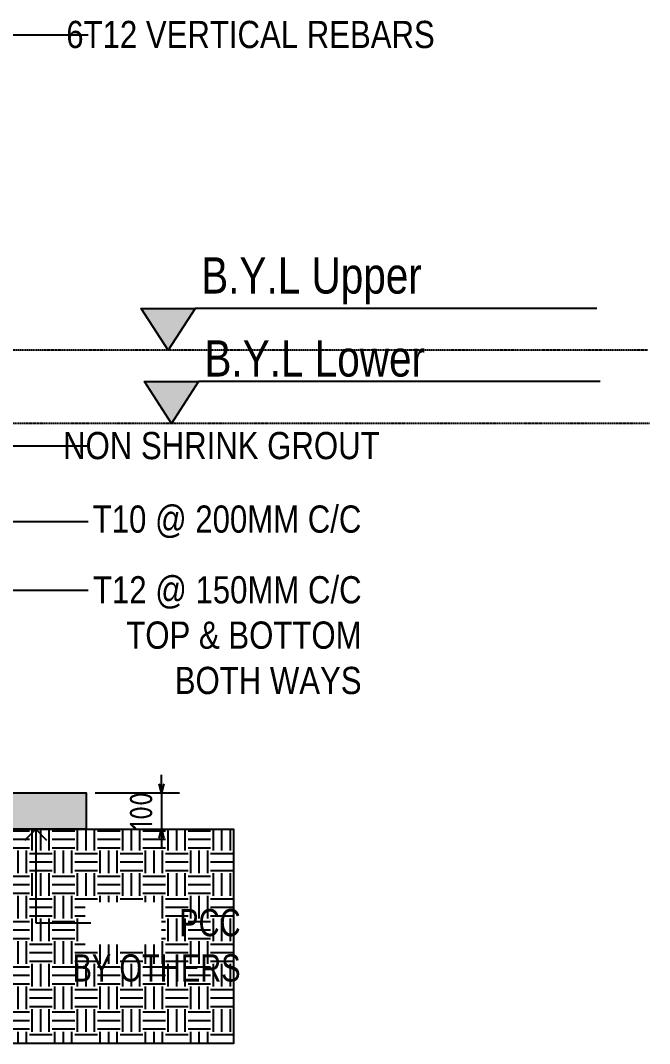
# Model space of a CAD drawing. Header units: centimetres. Extents: x -6122352 to 4157695, y -1694241 to 1947892.
# Drawn here: x 3022614 to 3024350, y -658341 to -655519 of the extents above; entities that cross this region are included whole.
import ezdxf
from ezdxf import colors
from ezdxf.entities.mleader import LeaderData, LeaderLine
from ezdxf.enums import TextEntityAlignment as Align
from ezdxf.math import Vec2, Vec3

# ---------------------------------------------------------------- set-up
doc = ezdxf.new("R2010")
doc.units = ezdxf.units.CM
doc.header["$MEASUREMENT"] = 0
doc.header["$PDMODE"] = 66
doc.header["$PDSIZE"] = 100
doc.linetypes.add('HIDDEN', pattern=[0.375, 0.25, -0.125])
for name, color, linetype in [('00-MI-DIM', 7, 'Continuous'), ('JML-Dimension', 1, 'Continuous'), ('SECTION', 130, 'Continuous')]:
    doc.layers.add(name, color=color, linetype=linetype)
doc.styles.add('JWC 2.5MM', font='GOTHIC.TTF', dxfattribs={"width": 0.8, "height": 2.5})
doc.styles.add('JWC BHQ 3.00', font='swissc.ttf', dxfattribs={"height": 3})
doc.styles.add('Schueco-BEMSTIL', font='isocpeur.ttf', dxfattribs={"width": 0.9})
doc.styles.add('txt-Pisa-std', font='arial.ttf', dxfattribs={"width": 0.8})
doc.dimstyles.new('MI- JWC-TXT-2.5 MM', dxfattribs={"dimscale": 1.5, "dimtxt": 2.5, "dimasz": 1, "dimexe": 2, "dimexo": 1, "dimgap": 1, "dimtad": 1, "dimdec": 0, "dimdsep": 46, "dimtxsty": 'Schueco-BEMSTIL', "dimblk": 'OPEN30', "dimcen": 0, "dimdle": 2, "dimclrd": 140, "dimclre": 8, "dimclrt": 40, "dimadec": 0, "dimazin": 2, "dimtfac": 1, "dimtdec": 0, "dimtix": 1, "dimtmove": 2, "dimatfit": 3, "dimldrblk": 'OPEN', "dimfxl": 2, "dimlwd": -1, "dimlwe": -1, "dimarcsym": 0})

# ---------------------------------------------------------------- blocks, each defined once
blk = doc.blocks.new('*U127')
at = {"layer": 'JML-Dimension'}
h = blk.add_hatch(color=10, dxfattribs=at)
h.dxf.hatch_style = 1
h.paths.add_polyline_path([(0, 0), (-1.536, 2.37), (1.536, 2.37)])
blk.add_line((24.329, 2.37), (1.536, 2.37), dxfattribs=at)
blk.add_lwpolyline([(0, 0), (-1.536, 2.37), (1.536, 2.37), (0, 0)], dxfattribs=at)
at = {"color": 5, "style": 'txt-Pisa-std', "width": 0.8}
blk.add_attdef('+0.0', text='', height=2.5, dxfattribs=at).set_placement((1.871, 2.37), align=Align.BOTTOM_LEFT)
blk = doc.blocks.new('*U128')
at = {"layer": 'JML-Dimension'}
h = blk.add_hatch(color=10, dxfattribs=at)
h.dxf.hatch_style = 1
h.paths.add_polyline_path([(0, 0), (-1.536, 2.37), (1.536, 2.37)])
blk.add_line((24.329, 2.37), (1.536, 2.37), dxfattribs=at)
blk.add_lwpolyline([(0, 0), (-1.536, 2.37), (1.536, 2.37), (0, 0)], dxfattribs=at)
at = {"color": 5, "style": 'txt-Pisa-std', "width": 0.8}
blk.add_attdef('+0.0', text='', height=2.5, dxfattribs=at).set_placement((1.871, 2.37), align=Align.BOTTOM_LEFT)
blk = doc.blocks.new('_Open90')
at = {"color": 0, "linetype": 'ByBlock', "lineweight": -2}
for p, q in [((-0.5, 0.5), (0, 0)), ((0, 0), (-1, 0)), ((0, 0), (-0.5, -0.5))]:
    blk.add_line(p, q, dxfattribs=at)
blk = doc.blocks.new('_Open30')
at = {"color": 0, "linetype": 'ByBlock', "lineweight": -2}
for p, q in [((-1, 0.27), (0, 0)), ((0, 0), (-1, -0.27)), ((0, 0), (-1, 0))]:
    blk.add_line(p, q, dxfattribs=at)
blk = doc.blocks.new('*D1497')
at = {"layer": '00-MI-DIM', "color": 140}
for p, q in [((3023003.2, -657624.4), (3023003.2, -657599.4)), ((3023003.2, -657649.4), (3023003.2, -657749.4)), ((3023003.2, -657774.4), (3023003.2, -657799.4))]:
    blk.add_line(p, q, dxfattribs=at)
at = {"layer": '00-MI-DIM', "color": 8}
for p, q in [((3022820.5, -657649.4), (3023053.2, -657649.4)), ((3022820.5, -657749.4), (3023053.2, -657749.4))]:
    blk.add_line(p, q, dxfattribs=at)
at = {"layer": 'Defpoints', "color": 0}
for p in [(3022795.5, -657649.4), (3022795.5, -657749.4), (3023003.2, -657749.4)]:
    blk.add_point(p, dxfattribs=at)
at = {"layer": '00-MI-DIM', "color": 140, "xscale": 25, "yscale": 25, "zscale": 25}
for p, rotation in [((3023003.2, -657649.4), 270), ((3023003.2, -657749.4), 90)]:
    blk.add_blockref('_Open30', p, dxfattribs=dict(at, rotation=rotation))
at = {"layer": '00-MI-DIM', "color": 40, "insert": (3022946.9, -657699.4), "char_height": 62.5, "attachment_point": 5, "rotation": 90, "style": 'Schueco-BEMSTIL'}
blk.add_mtext('100', dxfattribs=at)
blk = doc.blocks.new('_Open')
at = {"color": 0, "linetype": 'ByBlock', "lineweight": -2}
for p, q in [((-1, 0.2), (0, 0)), ((-1, -0.2), (0, 0)), ((0, 0), (-1, 0))]:
    blk.add_line(p, q, dxfattribs=at)

msp = doc.modelspace()

# ---------------------------------------------------------------- hatches: boundary and pattern name
at = {"layer": 'SECTION', "ltscale": 20, "transparency": 33554658}
h = msp.add_hatch(dxfattribs=at)
h.set_pattern_fill('EARTH', color=8, scale=250)
h.set_pattern_definition([(0, (-6570986.115, -3484612.95), (62.5, 62.5), [62.5, -62.5]), (0, (-6570986.115, -3484589.51), (62.5, 62.5), [62.5, -62.5]), (0, (-6570986.115, -3484566.075), (62.5, 62.5), [62.5, -62.5]), (90, (-6570978.3, -3484558.26), (-62.5, 62.5), [62.5, -62.5]), (90, (-6570954.865, -3484558.26), (-62.5, 62.5), [62.5, -62.5]), (90, (-6570931.43, -3484558.26), (-62.5, 62.5), [62.5, -62.5])])
h.paths.add_polyline_path([(3023201.54805, -658340.50624), (3023201.54805, -657749.36353), (3022656.14825, -657749.36353), (3022656.14825, -657809.36353), (3022656.14825, -658007.89687), (3022792.73452, -658007.89687), (3022792.73452, -657950.70363), (3023003.50441, -657950.70363), (3023003.50441, -658066.97658), (3022792.73452, -658066.97658), (3022792.73452, -658007.89687), (3022656.14825, -658007.89687), (3022656.14825, -657809.36353), (3022656.14825, -657749.36353), (3020573.0077, -657749.36353), (3020573.0077, -658340.50624)])
h.paths.add_polyline_path([(3021682.16184, -657931.83623), (3021895.16184, -657931.83623), (3021895.16184, -657751.83623), (3021682.16184, -657751.83623)], flags=9)
h.paths.add_polyline_path([(3023021.94739, -657782.23853), (3023021.94739, -657616.48853), (3022841.94739, -657616.48853), (3022841.94739, -657782.23853)], flags=9)
at = {"layer": 'SECTION'}
h = msp.add_hatch(dxfattribs=at)
h.set_pattern_fill('AR-CONC', color=8, scale=5)
h.set_pattern_definition([(50, (-6570986.115, -3484612.95), (35.86300913, -3.13760675), [3.75, -41.25]), (355, (-6570986.115, -3484612.95), (-6.93756668, 37.60960669), [3, -33]), (100.45144446, (-6570983.126, -3484613.212), (28.92544234, 34.47199955), [3.1870096, -35.0571056]), (46.1842, (-6570986.115, -3484602.95), (53.36206653, -8.27596404), [5.625, -61.875]), (96.6356355, (-6570981.67, -3484603.64), (46.73309728, 48.70593004), [4.7805171, -52.585688]), (351.184164, (-6570986.115, -3484602.95), (46.73309725, 48.70593), [4.5, -49.50000005]), (21, (-6570981.115, -3484605.45), (29.84535261, -20.13094453), [3.75, -41.25]), (326, (-6570981.115, -3484605.45), (12.1657666, 36.25750225), [3, -33]), (71.45144474, (-6570978.628, -3484607.128), (42.01111884, 16.12655764), [3.1870095, -35.0571056]), (37.5, (-6570986.115, -3484612.95), (0.607992766, 16.644692692), [0, -32.6, 0, -33.5, 0, -33.125]), (7.5, (-6570986.115, -3484612.95), (13.153476872, 19.720585594), [0, -19.1, 0, -31.85, 0, -12.625]), (327.5, (-6570997.265, -3484612.95), (26.691121809, -1.127743587), [0, -12.5, 0, -39, 0, -51.75]), (317.5, (-6571002.265, -3484612.95), (29.159308467, 5.005249117), [0, -16.25, 0, -25.9, 0, -36.75])])
h.paths.add_polyline_path([(3020876.22416, -657649.36353), (3020876.22416, -657749.36353), (3022795.50378, -657749.36353), (3022795.50378, -657649.36353)])
h.paths.add_polyline_path([(3021699.91184, -657819.43392), (3021877.41184, -657819.43392), (3021877.41184, -657669.43392), (3021699.91184, -657669.43392)], flags=9)

# ---------------------------------------------------------------- linework, layer by layer
at = {"layer": 'SECTION', "color": 0, "linetype": 'HIDDEN', "ltscale": 3}
for points in [[(3024344.42919, -656427.97033), (3009628.94185, -656427.97033)], [(3024349.88931, -656629.90123), (3009637.78806, -656629.90123)]]:
    msp.add_lwpolyline(points, dxfattribs=at)
at = {"layer": 'SECTION', "color": 0}
msp.add_lwpolyline([(3020876.22416, -657649.36353), (3022795.50378, -657649.36353), (3022795.50378, -657749.36353), (3020876.22416, -657749.36353)], close=True, dxfattribs=at)
at = {"layer": 'SECTION', "color": 0, "ltscale": 20}
msp.add_lwpolyline([(3020573.0077, -657749.36353), (3023201.54805, -657749.36353), (3023201.54805, -658340.50624), (3020573.0077, -658340.50624)], close=True, dxfattribs=at)

# ---------------------------------------------------------------- block references
at = {"layer": 'SECTION', "color": 6}
ref = msp.add_blockref('*U127', (3023021.95145, -656427.97033), dxfattribs=dict(at, xscale=48.60939267054728, yscale=48.60939267054728, zscale=48.60939267054728))
ref.add_attrib('+0.0', 'B.Y.L Upper', (3023112.87962, -656271.96401), dxfattribs={"layer": 'JML-Dimension', "color": 5, "height": 100, "style": 'txt-Pisa-std', "width": 0.8})
ref = msp.add_blockref('*U128', (3023030.79766, -656629.90123), dxfattribs=dict(at, xscale=48.60939267054728, yscale=48.60939267054728, zscale=48.60939267054728))
ref.add_attrib('+0.0', 'B.Y.L Lower', dxfattribs={"layer": 'JML-Dimension', "color": 5, "height": 100, "style": 'txt-Pisa-std', "width": 0.8}).set_placement((3023121.72583, -656400.86127), align=Align.TOP_LEFT)

# ---------------------------------------------------------------- dimensions: what is measured, and where the dimension line sits
at = {"layer": '00-MI-DIM', "color": 3}
dim = msp.add_linear_dim(base=(3023003.1974, -657749.36353), p1=(3022795.50378, -657649.36353), p2=(3022795.50378, -657749.36353), angle=90, dimstyle='MI- JWC-TXT-2.5 MM', dxfattribs=at)
dim.commit()
dim.dimension.update_dxf_attribs({"geometry": '*D1497', "text_midpoint": (3022946.9474, -657699.36353)})

# ---------------------------------------------------------------- leaders
at = {"color": 0, "ltscale": 20}
ml = msp.add_multileader_mtext('Standard', dxfattribs=at)
ml.set_content('6T12 VERTICAL REBARS', style='JWC BHQ 3.00')
ml.set_leader_properties()
ml.set_arrow_properties(name='OPEN90')
ml.build(insert=Vec2(0, 0))
ml.multileader.update_dxf_attribs({"text_right_attachment_type": 6, "dogleg_length": 15.44115, "arrow_head_size": 60, "scale": 30})
ctx = ml.context
ctx.base_point, ctx.scale, ctx.char_height, ctx.arrow_head_size, ctx.landing_gap_size, ctx.plane_origin = Vec3(3022800.85436, -655558.24195), 30, 75, 60, 2.7, Vec3(3021860.1534, -655835.2301)
ctx.right_attachment, ctx.text_align_type = 6, 2
notes = []
notes.append((ctx, [(0, (1, 1, 0), (3022337.61989, -655558.24195), (1, 0), 463.23448, [(0, [(3021812.49814, -655835.2301)], 0, [])])]))
ctx.mtext.insert, ctx.mtext.alignment, ctx.mtext.flow_direction = Vec3(3023757.2719, -655519.84098), 3, 5
ml = msp.add_multileader_mtext('Standard', dxfattribs=at)
ml.set_content('NON SHRINK GROUT', style='JWC BHQ 3.00')
ml.set_leader_properties()
ml.set_arrow_properties(name='OPEN90')
ml.build(insert=Vec2(0, 0))
ml.multileader.update_dxf_attribs({"text_right_attachment_type": 6, "dogleg_length": 15.44115, "arrow_head_size": 60, "scale": 30})
ctx = ml.context
ctx.base_point, ctx.scale, ctx.char_height, ctx.arrow_head_size, ctx.landing_gap_size, ctx.plane_origin = Vec3(3022800.85436, -656692.09914), 30, 75, 60, 2.7, Vec3(3021860.1534, -657219.08728)
ctx.right_attachment, ctx.text_align_type = 6, 2
notes.append((ctx, [(0, (1, 1, 0), (3022337.61989, -656692.09914), (1, 0), 463.23448, [(0, [(3021860.1534, -656969.08728)], 0, [])])]))
ctx.mtext.insert, ctx.mtext.alignment, ctx.mtext.flow_direction = Vec3(3023605.12904, -656653.69817), 3, 5
ml = msp.add_multileader_mtext('Standard', dxfattribs=at)
ml.set_content('T10 @ 200MM C/C', style='JWC BHQ 3.00')
ml.set_leader_properties()
ml.set_arrow_properties(name='OPEN90')
ml.build(insert=Vec2(0, 0))
ml.multileader.update_dxf_attribs({"text_right_attachment_type": 6, "dogleg_length": 15.44115, "arrow_head_size": 60, "scale": 30})
ctx = ml.context
ctx.base_point, ctx.scale, ctx.char_height, ctx.arrow_head_size, ctx.landing_gap_size, ctx.plane_origin = Vec3(3022800.73766, -656901.09115), 30, 75, 60, 2.7, Vec3(3022158.86725, -657309.38992)
ctx.right_attachment, ctx.text_align_type = 6, 2
notes.append((ctx, [(0, (1, 1, 0), (3022337.50319, -656901.09115), (1, 0), 463.23448, [(1, [(3021999.41581, -657140.30062), (3021999.68496, -657042.65786)], 0, [])])]))
ctx.mtext.insert, ctx.mtext.alignment, ctx.mtext.flow_direction = Vec3(3023554.8013, -656856.45641), 3, 5
ml = msp.add_multileader_mtext('Standard', dxfattribs=at)
ml.set_content('T12 @ 150MM C/C\\PTOP & BOTTOM \\PBOTH WAYS', style='JWC BHQ 3.00')
ml.set_leader_properties()
ml.set_arrow_properties(name='OPEN90')
ml.build(insert=Vec2(0, 0))
ml.multileader.update_dxf_attribs({"text_right_attachment_type": 6, "dogleg_length": 15.44115, "arrow_head_size": 60, "scale": 30})
ctx = ml.context
ctx.base_point, ctx.scale, ctx.char_height, ctx.arrow_head_size, ctx.landing_gap_size, ctx.plane_origin = Vec3(3022801.30697, -657089.88649), 30, 75, 60, 2.7, Vec3(3022158.86725, -657703.57296)
ctx.right_attachment, ctx.text_align_type = 6, 2
notes.append((ctx, [(0, (1, 1, 0), (3022338.0725, -657089.88649), (1, 0), 463.23448, [(0, [(3022158.86725, -657453.57296)], 0, [])])]))
ctx.mtext.insert, ctx.mtext.alignment, ctx.mtext.flow_direction = Vec3(3023555.37061, -657051.48552), 3, 5
at = {"layer": 'SECTION', "color": 0}
ml = msp.add_multileader_mtext('Standard', dxfattribs=at)
ml.set_content('PCC\\PBY OTHERS', style='JWC 2.5MM')
ml.set_leader_properties()
ml.set_arrow_properties(name='OPEN90')
ml.build(insert=Vec2(0, 0))
ml.multileader.update_dxf_attribs({"text_right_attachment_type": 6, "dogleg_length": 0.36, "arrow_head_size": 60, "scale": 30})
ctx = ml.context
ctx.base_point, ctx.scale, ctx.char_height, ctx.arrow_head_size, ctx.landing_gap_size, ctx.plane_origin = Vec3(3022808.78452, -658007.89687), 30, 75, 60, 2.7, Vec3(3022656.14825, -657999.36353)
ctx.right_attachment, ctx.text_align_type = 6, 2
notes.append((ctx, [(0, (1, 1, 0), (3022656.14825, -658007.89687), (1, 0), 152.63627, [(0, [(3022656.14825, -657749.36353)], 0, [])])]))
ctx.mtext.insert, ctx.mtext.alignment, ctx.mtext.flow_direction = Vec3(3023221.49132, -657969.45363), 3, 5
for ctx, leaders in notes:
    for number, flags, end, landing, length, lines in leaders:
        leader = LeaderData()
        leader.index, (leader.has_last_leader_line, leader.has_dogleg_vector, leader.attachment_direction) = number, flags
        leader.last_leader_point, leader.dogleg_vector, leader.dogleg_length = Vec3(end), Vec3(landing), length
        for number, points, colour, breaks in lines:
            line = LeaderLine()
            line.index, line.vertices, line.color, line.breaks = number, Vec3.list(points), colors.encode_raw_color(colour), breaks
            leader.lines.append(line)
        ctx.leaders.append(leader)

doc.saveas('drawing.dxf')
